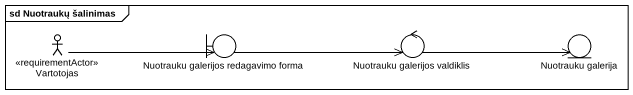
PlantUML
@startuml
mainframe sd Nuotraukų šalinimas
actor Vartotojas <<requirementActor>>
boundary "Nuotrauku galerijos redagavimo forma" as Nuotrauku_galerijos
control "Nuotrauku galerijos valdiklis" as Nuotrauku_galerijos_2
entity "Nuotrauku galerija" as Nuotrauku_galerija
Vartotojas -right-> Nuotrauku_galerijos
Nuotrauku_galerijos -right-> Nuotrauku_galerijos_2
Nuotrauku_galerijos_2 -right-> Nuotrauku_galerija
@enduml
